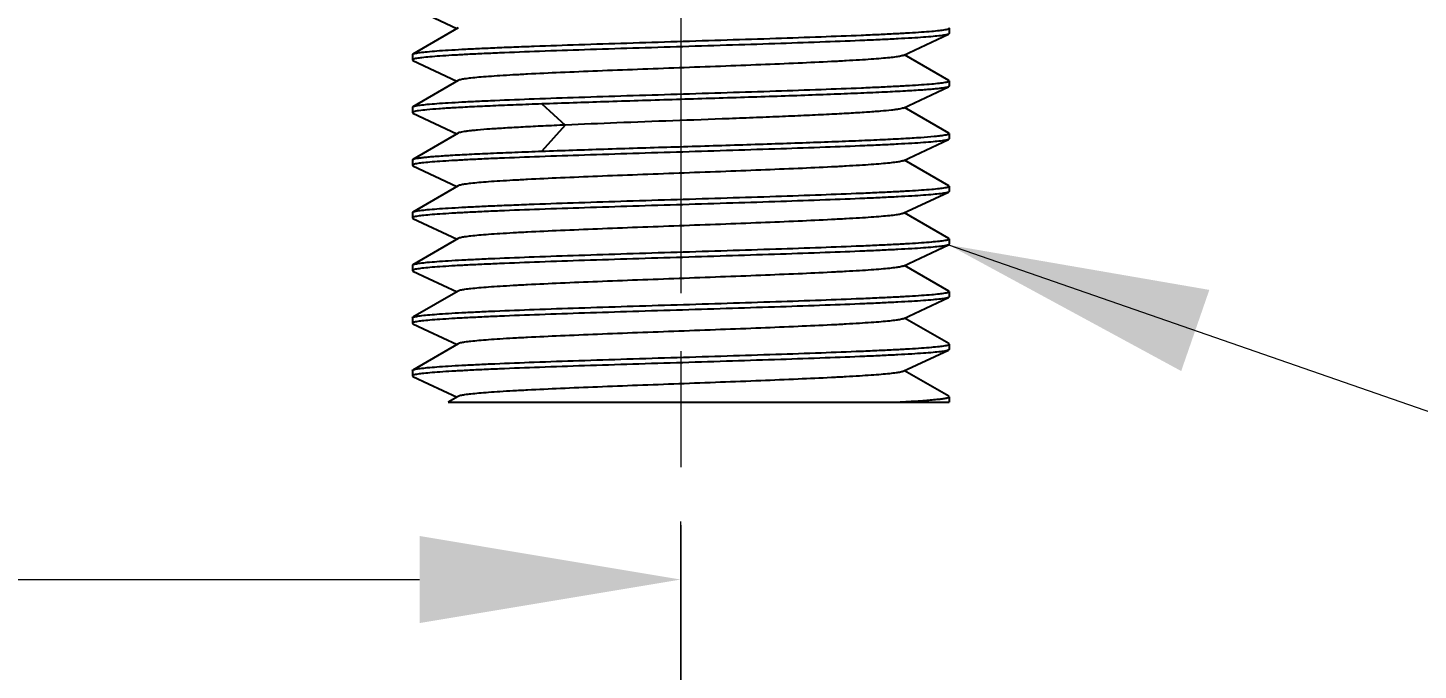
# Model space of a CAD drawing. Header units: millimetres. Extents: x 5308 to 9632, y 1173 to 3839.
# Drawn here: x 9184.99 to 9232.9, y 3186.25 to 3208.38 of the extents above; entities that cross this region are included whole.
import ezdxf

# ---------------------------------------------------------------- set-up
doc = ezdxf.new("R2010")
doc.units = ezdxf.units.MM
doc.header["$LTSCALE"] = 4
doc.header["$PDMODE"] = 3
doc.header["$PDSIZE"] = 0.3125
doc.linetypes.add('CENTER', pattern=[2.25, 1.25, -0.25, 0.5, -0.25])
doc.linetypes.add('CENTER2', pattern=[28.575, 19.05, -3.175, 3.175, -3.175])
doc.layers.get('0').update_dxf_attribs({"linetype": 'CONTINUOUS'})
doc.layers.get('Defpoints').update_dxf_attribs({"linetype": 'CONTINUOUS'})
doc.layers.add('Cneter', color=1, linetype='CENTER2', lineweight=13)
doc.styles.add('DLB3013-CR2S_시공도$0$Daelim Dimension', font='')
doc.styles.get('DLB3013-CR2S_시공도$0$Daelim Dimension').set_extended_font_data('나눔고딕')
doc.dimstyles.new('DLB3013-CR2S_시공도$0$DEFAULT', dxfattribs={"dimscale": 2, "dimtxt": 2, "dimasz": 2, "dimexe": 0, "dimexo": 2, "dimgap": 1, "dimtad": 1, "dimdec": 1, "dimzin": 9, "dimdsep": 46, "dimtxsty": 'DLB3013-CR2S_시공도$0$Daelim Dimension', "dimcen": 0.5, "dimclrd": 252, "dimclre": 252, "dimclrt": 3, "dimadec": 1, "dimazin": 0, "dimtfac": 1, "dimtdec": 1, "dimtix": 1, "dimtmove": 0, "dimatfit": 3, "dimfxl": 1, "dimtolj": 1, "dimtzin": 1, "dimlwd": 9, "dimlwe": 9, "dimarcsym": 0})

# ---------------------------------------------------------------- blocks, each defined once
blk = doc.blocks.new('*D4')
at = {"color": 5, "lineweight": 9, "ltscale": 0.5, "transparency": 16777216}
for p, q in [((9105.488, 3184.725), (9105.488, 3191.375)), ((9207.488, 3184.725), (9207.488, 3191.375)), ((9114.488, 3189.375), (9198.488, 3189.375))]:
    blk.add_line(p, q, dxfattribs=at)
at = {"color": 5, "ltscale": 0.5, "transparency": 16777216}
for points in [[(9114.488, 3190.875), (9114.488, 3187.875), (9105.488, 3189.375)], [(9198.488, 3190.875), (9198.488, 3187.875), (9207.488, 3189.375)]]:
    blk.add_solid(points, dxfattribs=at)
at = {"layer": 'Defpoints', "color": 0, "ltscale": 0.5, "transparency": 16777216}
for p in [(9207.488, 3189.375), (9105.488, 3180.725), (9207.488, 3180.725)]:
    blk.add_point(p, dxfattribs=at)
at = {"color": 7, "ltscale": 0.5, "transparency": 16777216, "insert": (9156.488, 3196.797), "char_height": 10, "attachment_point": 5, "style": 'DLB3013-CR2S_시공도$0$Daelim Dimension'}
blk.add_mtext('\\A1;102', dxfattribs=at)

msp = doc.modelspace()

# ---------------------------------------------------------------- linework, layer by layer
at = {"color": 7, "linetype": 'Continuous'}
for p, q in [((9198.258, 3209.073), (9199.776, 3208.363)), ((9199.813, 3208.383), (9198.251, 3207.48)), ((9215.154, 3207.435), (9216.717, 3208.165)), ((9216.738, 3208.185), (9216.717, 3208.165)), ((9216.738, 3208.372), (9216.724, 3208.388)), ((9216.737, 3208.369), (9216.738, 3208.372)), ((9216.738, 3208.372), (9216.738, 3208.185)), ((9198.238, 3207.465), (9198.251, 3207.48)), ((9198.238, 3207.465), (9198.238, 3207.277)), ((9198.238, 3207.277), (9198.258, 3207.258)), ((9198.258, 3207.258), (9199.776, 3206.548)), ((9216.724, 3206.573), (9215.199, 3207.455)), ((9199.813, 3206.569), (9198.251, 3205.666)), ((9215.154, 3205.62), (9216.717, 3206.351)), ((9216.738, 3206.37), (9216.717, 3206.351)), ((9216.738, 3206.558), (9216.724, 3206.573)), ((9216.737, 3206.555), (9216.738, 3206.558)), ((9216.738, 3206.558), (9216.738, 3206.37)), ((9198.238, 3205.65), (9198.251, 3205.666)), ((9198.238, 3205.65), (9198.238, 3205.463)), ((9202.698, 3205.76), (9203.506, 3205.033)), ((9198.238, 3205.463), (9198.258, 3205.444)), ((9198.258, 3205.444), (9199.776, 3204.734)), ((9216.724, 3204.759), (9215.199, 3205.641)), ((9199.813, 3204.755), (9198.251, 3203.852)), ((9203.506, 3205.033), (9202.698, 3204.133)), ((9216.738, 3204.743), (9216.724, 3204.759)), ((9216.737, 3204.741), (9216.738, 3204.743)), ((9216.738, 3204.743), (9216.738, 3204.556)), ((9215.154, 3203.806), (9216.717, 3204.537)), ((9216.738, 3204.556), (9216.717, 3204.537)), ((9198.238, 3203.836), (9198.251, 3203.852)), ((9198.238, 3203.836), (9198.238, 3203.649)), ((9216.724, 3202.945), (9215.199, 3203.827)), ((9198.238, 3203.649), (9198.258, 3203.63)), ((9198.258, 3203.63), (9199.776, 3202.92)), ((9199.813, 3202.941), (9198.251, 3202.037)), ((9216.738, 3202.929), (9216.724, 3202.945)), ((9216.737, 3202.927), (9216.738, 3202.929)), ((9216.738, 3202.929), (9216.738, 3202.742)), ((9215.154, 3201.992), (9216.717, 3202.722)), ((9216.738, 3202.742), (9216.717, 3202.722)), ((9198.238, 3202.022), (9198.251, 3202.037)), ((9198.238, 3202.022), (9198.238, 3201.835)), ((9198.238, 3201.835), (9198.258, 3201.815)), ((9198.258, 3201.815), (9199.777, 3201.105)), ((9216.724, 3201.13), (9215.199, 3202.012)), ((9199.813, 3201.126), (9198.251, 3200.223)), ((9215.154, 3200.177), (9216.717, 3200.908)), ((9216.738, 3200.927), (9216.717, 3200.908)), ((9216.738, 3201.115), (9216.724, 3201.13)), ((9216.737, 3201.112), (9216.738, 3201.115)), ((9216.738, 3201.115), (9216.738, 3200.927)), ((9198.238, 3200.208), (9198.251, 3200.223)), ((9198.238, 3200.208), (9198.238, 3200.02)), ((9198.238, 3200.02), (9198.258, 3200.001)), ((9198.258, 3200.001), (9198.792, 3199.751)), ((9216.724, 3199.316), (9215.199, 3200.198)), ((9198.792, 3199.751), (9199.777, 3199.291)), ((9199.813, 3199.312), (9198.251, 3198.409)), ((9215.153, 3198.363), (9216.717, 3199.094)), ((9216.738, 3199.113), (9216.717, 3199.094)), ((9216.738, 3199.3), (9216.724, 3199.316)), ((9216.737, 3199.298), (9216.738, 3199.3)), ((9216.738, 3199.3), (9216.738, 3199.113)), ((9198.238, 3198.393), (9198.251, 3198.409)), ((9198.238, 3198.393), (9198.238, 3198.206)), ((9198.238, 3198.206), (9198.258, 3198.187)), ((9198.258, 3198.187), (9198.793, 3197.937)), ((9216.724, 3197.502), (9215.198, 3198.384)), ((9198.793, 3197.937), (9199.777, 3197.477)), ((9199.813, 3197.498), (9198.251, 3196.594)), ((9215.153, 3196.549), (9216.717, 3197.28)), ((9216.738, 3197.299), (9216.717, 3197.279)), ((9216.738, 3197.486), (9216.724, 3197.502)), ((9216.737, 3197.484), (9216.738, 3197.486)), ((9216.738, 3197.486), (9216.738, 3197.299)), ((9198.238, 3196.579), (9198.251, 3196.595)), ((9198.238, 3196.579), (9198.238, 3196.392)), ((9216.724, 3195.688), (9215.198, 3196.57)), ((9198.238, 3196.392), (9198.258, 3196.372)), ((9198.258, 3196.373), (9198.793, 3196.123)), ((9198.793, 3196.123), (9199.777, 3195.663)), ((9199.813, 3195.684), (9199.478, 3195.49)), ((9216.738, 3195.672), (9216.724, 3195.687)), ((9216.737, 3195.669), (9216.738, 3195.672)), ((9216.738, 3195.672), (9216.738, 3195.49)), ((9199.478, 3195.49), (9216.738, 3195.49))]:
    msp.add_line(p, q, dxfattribs=at)
msp.add_arc((9210.281, 3284.32), 88.954, 273.01348, 273.14027, dxfattribs=at)
for points, knots in [([(9198.251, 3207.48), (9198.261, 3207.486), (9198.291, 3207.496), (9198.345, 3207.509), (9198.419, 3207.523), (9198.557, 3207.542), (9198.779, 3207.565), (9199.103, 3207.592), (9199.5, 3207.618), (9199.968, 3207.645), (9200.502, 3207.672), (9201.097, 3207.699), (9201.749, 3207.725), (9202.714, 3207.762), (9204.015, 3207.808), (9205.655, 3207.861), (9207.36, 3207.914), (9209.07, 3207.968), (9210.724, 3208.021), (9212.264, 3208.074), (9213.451, 3208.12), (9214.303, 3208.157), (9214.856, 3208.184), (9215.344, 3208.211), (9215.762, 3208.237), (9216.108, 3208.264), (9216.378, 3208.29), (9216.554, 3208.313), (9216.655, 3208.333), (9216.692, 3208.343), (9216.707, 3208.348)], [0, 0, 0, 0, 0.001958, 0.004961, 0.009032, 0.014173, 0.027629, 0.045234, 0.066837, 0.092255, 0.121265, 0.153614, 0.189019, 0.227166, 0.310326, 0.40017, 0.493545, 0.587167, 0.677739, 0.76208, 0.837227, 0.870512, 0.900542, 0.927049, 0.949805, 0.968613, 0.983313, 0.993791, 0.997427, 1, 1, 1, 1]), ([(9216.717, 3208.165), (9216.705, 3208.159), (9216.672, 3208.149), (9216.613, 3208.136), (9216.534, 3208.123), (9216.39, 3208.104), (9216.161, 3208.081), (9215.829, 3208.055), (9215.425, 3208.028), (9214.952, 3208.002), (9214.413, 3207.975), (9213.578, 3207.938), (9212.411, 3207.892), (9210.892, 3207.839), (9209.255, 3207.786), (9207.555, 3207.733), (9205.853, 3207.68), (9204.208, 3207.627), (9202.678, 3207.574), (9201.499, 3207.529), (9200.653, 3207.491), (9200.104, 3207.465), (9199.62, 3207.438), (9199.205, 3207.411), (9198.862, 3207.385), (9198.594, 3207.359), (9198.42, 3207.336), (9198.32, 3207.317), (9198.283, 3207.307), (9198.268, 3207.301)], [0, 0, 0, 0, 0.002226, 0.005498, 0.009833, 0.015227, 0.029156, 0.047187, 0.069165, 0.094904, 0.124182, 0.156743, 0.230559, 0.313777, 0.403499, 0.496599, 0.589829, 0.679933, 0.763774, 0.83843, 0.871484, 0.901299, 0.927611, 0.950197, 0.968861, 0.983446, 0.99384, 0.997447, 1, 1, 1, 1]), ([(9216.707, 3208.348), (9216.714, 3208.351), (9216.725, 3208.356), (9216.736, 3208.365), (9216.737, 3208.369)], [0, 0, 0, 0, 0.63108, 1, 1, 1, 1]), ([(9198.268, 3207.301), (9198.261, 3207.298), (9198.251, 3207.294), (9198.241, 3207.286), (9198.239, 3207.282)], [0, 0, 0, 0, 0.617379, 1, 1, 1, 1]), ([(9215.154, 3207.435), (9215.142, 3207.429), (9215.112, 3207.419), (9215.029, 3207.399), (9214.884, 3207.376), (9214.662, 3207.35), (9214.378, 3207.324), (9214.032, 3207.297), (9213.63, 3207.271), (9213.174, 3207.244), (9212.469, 3207.207), (9211.488, 3207.161), (9210.215, 3207.108), (9208.846, 3207.055), (9207.429, 3207.002), (9206.015, 3206.949), (9204.652, 3206.896), (9203.388, 3206.843), (9202.417, 3206.797), (9201.723, 3206.76), (9201.275, 3206.733), (9200.882, 3206.707), (9200.547, 3206.68), (9200.272, 3206.654), (9200.06, 3206.628), (9199.924, 3206.605), (9199.849, 3206.585), (9199.823, 3206.575), (9199.813, 3206.569)], [0, 0, 0, 0, 0.002579, 0.006198, 0.016587, 0.031149, 0.049806, 0.072394, 0.098701, 0.128505, 0.161569, 0.236248, 0.32012, 0.410269, 0.503539, 0.59668, 0.686424, 0.769657, 0.843447, 0.875996, 0.905259, 0.930963, 0.952904, 0.970904, 0.984806, 0.994495, 0.997761, 1, 1, 1, 1]), ([(9198.251, 3205.666), (9198.261, 3205.672), (9198.29, 3205.682), (9198.344, 3205.695), (9198.419, 3205.708), (9198.557, 3205.728), (9198.779, 3205.751), (9199.102, 3205.777), (9199.5, 3205.804), (9199.967, 3205.831), (9200.502, 3205.857), (9201.332, 3205.895), (9202.496, 3205.941), (9204.015, 3205.994), (9205.656, 3206.047), (9207.361, 3206.1), (9209.071, 3206.153), (9210.725, 3206.207), (9212.265, 3206.26), (9213.452, 3206.305), (9214.304, 3206.343), (9214.857, 3206.37), (9215.345, 3206.396), (9215.763, 3206.423), (9216.109, 3206.449), (9216.378, 3206.476), (9216.555, 3206.498), (9216.655, 3206.518), (9216.692, 3206.528), (9216.707, 3206.534)], [0, 0, 0, 0, 0.001956, 0.004958, 0.009028, 0.014167, 0.027621, 0.045225, 0.066829, 0.092249, 0.121262, 0.153615, 0.227176, 0.310347, 0.400205, 0.493594, 0.587227, 0.677807, 0.762152, 0.837299, 0.870581, 0.900606, 0.927106, 0.949854, 0.968652, 0.98334, 0.993804, 0.997434, 1, 1, 1, 1]), ([(9216.717, 3206.351), (9216.698, 3206.342), (9216.646, 3206.329), (9216.55, 3206.311), (9216.417, 3206.293), (9216.247, 3206.275), (9216.042, 3206.257), (9215.699, 3206.231), (9215.188, 3206.2), (9214.482, 3206.163), (9213.662, 3206.127), (9212.741, 3206.091), (9211.734, 3206.054), (9210.658, 3206.017), (9209.135, 3205.968), (9207.196, 3205.908), (9204.915, 3205.836), (9203.418, 3205.786), (9202.698, 3205.76)], [0, 0, 0, 0, 0.00437, 0.011338, 0.02092, 0.03309, 0.047808, 0.065015, 0.106618, 0.15723, 0.21603, 0.282063, 0.35425, 0.431409, 0.512282, 0.679843, 0.846019, 1, 1, 1, 1]), ([(9216.707, 3206.534), (9216.714, 3206.537), (9216.726, 3206.542), (9216.736, 3206.551), (9216.737, 3206.555)], [0, 0, 0, 0, 0.631556, 1, 1, 1, 1]), ([(9202.698, 3205.76), (9202.404, 3205.749), (9201.842, 3205.728), (9201.039, 3205.695), (9200.323, 3205.662), (9199.702, 3205.629), (9199.186, 3205.596), (9198.781, 3205.564), (9198.515, 3205.536), (9198.363, 3205.512), (9198.307, 3205.499), (9198.284, 3205.492)], [0, 0, 0, 0, 0.199471, 0.381839, 0.544589, 0.685605, 0.802996, 0.895223, 0.961113, 0.983947, 1, 1, 1, 1]), ([(9198.284, 3205.492), (9198.273, 3205.489), (9198.258, 3205.483), (9198.241, 3205.473), (9198.239, 3205.468)], [0, 0, 0, 0, 0.638695, 1, 1, 1, 1]), ([(9215.154, 3205.62), (9215.136, 3205.612), (9215.09, 3205.598), (9215.004, 3205.581), (9214.888, 3205.563), (9214.675, 3205.537), (9214.336, 3205.506), (9213.848, 3205.47), (9213.258, 3205.434), (9212.575, 3205.398), (9211.809, 3205.362), (9210.973, 3205.325), (9210.082, 3205.289), (9208.822, 3205.24), (9207.22, 3205.18), (9205.336, 3205.109), (9204.1, 3205.059), (9203.506, 3205.033)], [0, 0, 0, 0, 0.004942, 0.012435, 0.022493, 0.03509, 0.067724, 0.109855, 0.160817, 0.219793, 0.285842, 0.357897, 0.434796, 0.515305, 0.681909, 0.847004, 1, 1, 1, 1]), ([(9203.506, 3205.033), (9203.252, 3205.022), (9202.768, 3205), (9202.079, 3204.965), (9201.469, 3204.931), (9200.945, 3204.897), (9200.566, 3204.868), (9200.313, 3204.843), (9200.161, 3204.826), (9200.035, 3204.809), (9199.936, 3204.792), (9199.865, 3204.776), (9199.826, 3204.763), (9199.813, 3204.755)], [0, 0, 0, 0, 0.205227, 0.392146, 0.557851, 0.700061, 0.816753, 0.865, 0.90629, 0.940483, 0.9675, 0.987305, 1, 1, 1, 1]), ([(9202.698, 3204.133), (9203.412, 3204.158), (9204.896, 3204.209), (9207.157, 3204.28), (9209.08, 3204.339), (9210.592, 3204.388), (9211.664, 3204.425), (9212.668, 3204.461), (9213.589, 3204.497), (9214.411, 3204.533), (9215.123, 3204.569), (9215.711, 3204.605), (9216.12, 3204.636), (9216.379, 3204.662), (9216.52, 3204.68), (9216.625, 3204.697), (9216.683, 3204.711), (9216.705, 3204.719)], [0, 0, 0, 0, 0.152755, 0.317601, 0.483994, 0.564424, 0.641275, 0.713315, 0.779382, 0.838418, 0.889478, 0.931747, 0.964554, 0.977245, 0.987397, 0.994983, 1, 1, 1, 1]), ([(9216.705, 3204.719), (9216.713, 3204.722), (9216.725, 3204.727), (9216.736, 3204.736), (9216.737, 3204.741)], [0, 0, 0, 0, 0.635484, 1, 1, 1, 1]), ([(9216.717, 3204.537), (9216.705, 3204.531), (9216.672, 3204.521), (9216.613, 3204.508), (9216.534, 3204.495), (9216.39, 3204.475), (9216.161, 3204.452), (9215.829, 3204.426), (9215.425, 3204.4), (9214.952, 3204.373), (9214.413, 3204.346), (9213.579, 3204.309), (9212.412, 3204.263), (9210.893, 3204.211), (9209.255, 3204.158), (9207.556, 3204.105), (9205.854, 3204.051), (9204.21, 3203.998), (9202.679, 3203.946), (9201.5, 3203.9), (9200.654, 3203.863), (9200.105, 3203.836), (9199.621, 3203.809), (9199.206, 3203.783), (9198.862, 3203.757), (9198.595, 3203.731), (9198.42, 3203.708), (9198.32, 3203.688), (9198.283, 3203.678), (9198.268, 3203.672)], [0, 0, 0, 0, 0.002225, 0.005498, 0.009831, 0.015224, 0.029152, 0.04718, 0.069155, 0.094891, 0.124165, 0.156723, 0.230531, 0.313743, 0.403458, 0.49655, 0.589773, 0.679876, 0.763717, 0.838376, 0.871433, 0.901251, 0.927569, 0.950161, 0.968833, 0.983427, 0.993831, 0.997442, 1, 1, 1, 1]), ([(9198.251, 3203.852), (9198.266, 3203.86), (9198.309, 3203.873), (9198.39, 3203.89), (9198.506, 3203.907), (9198.654, 3203.924), (9198.834, 3203.941), (9199.138, 3203.966), (9199.594, 3203.996), (9200.226, 3204.03), (9200.966, 3204.065), (9201.802, 3204.099), (9202.39, 3204.121), (9202.698, 3204.133)], [0, 0, 0, 0, 0.011326, 0.029976, 0.05605, 0.089502, 0.130241, 0.178121, 0.294621, 0.437325, 0.604132, 0.792636, 1, 1, 1, 1]), ([(9215.154, 3203.806), (9215.142, 3203.8), (9215.112, 3203.79), (9215.029, 3203.77), (9214.884, 3203.748), (9214.662, 3203.722), (9214.377, 3203.695), (9214.032, 3203.669), (9213.63, 3203.642), (9213.173, 3203.615), (9212.469, 3203.578), (9211.488, 3203.533), (9210.215, 3203.48), (9208.845, 3203.426), (9207.429, 3203.373), (9206.014, 3203.32), (9204.651, 3203.267), (9203.388, 3203.214), (9202.417, 3203.169), (9201.723, 3203.131), (9201.275, 3203.105), (9200.882, 3203.078), (9200.547, 3203.051), (9200.272, 3203.025), (9200.06, 3202.999), (9199.924, 3202.976), (9199.849, 3202.957), (9199.822, 3202.946), (9199.812, 3202.941)], [0, 0, 0, 0, 0.002572, 0.006184, 0.016568, 0.031149, 0.049808, 0.072383, 0.098687, 0.128506, 0.161569, 0.23624, 0.320125, 0.41027, 0.503545, 0.596678, 0.686428, 0.769652, 0.843453, 0.876002, 0.905248, 0.930956, 0.95291, 0.970906, 0.984788, 0.994483, 0.997756, 1, 1, 1, 1]), ([(9198.268, 3203.672), (9198.261, 3203.67), (9198.251, 3203.665), (9198.241, 3203.657), (9198.239, 3203.653)], [0, 0, 0, 0, 0.617896, 1, 1, 1, 1]), ([(9198.251, 3202.037), (9198.261, 3202.043), (9198.29, 3202.054), (9198.344, 3202.067), (9198.419, 3202.08), (9198.557, 3202.099), (9198.779, 3202.122), (9199.102, 3202.149), (9199.499, 3202.175), (9199.967, 3202.202), (9200.501, 3202.229), (9201.097, 3202.256), (9201.749, 3202.283), (9202.714, 3202.32), (9204.014, 3202.365), (9205.655, 3202.418), (9207.36, 3202.472), (9209.07, 3202.525), (9210.724, 3202.578), (9212.264, 3202.631), (9213.451, 3202.677), (9214.304, 3202.714), (9214.856, 3202.741), (9215.344, 3202.768), (9215.763, 3202.794), (9216.108, 3202.821), (9216.378, 3202.847), (9216.554, 3202.87), (9216.655, 3202.89), (9216.692, 3202.9), (9216.707, 3202.906)], [0, 0, 0, 0, 0.001955, 0.004956, 0.009025, 0.014164, 0.027616, 0.045218, 0.06682, 0.092236, 0.121247, 0.153596, 0.189001, 0.22715, 0.310315, 0.400168, 0.493551, 0.587177, 0.677754, 0.762102, 0.837253, 0.870539, 0.900567, 0.927072, 0.949826, 0.96863, 0.983325, 0.993797, 0.99743, 1, 1, 1, 1]), ([(9216.707, 3202.906), (9216.714, 3202.908), (9216.726, 3202.913), (9216.736, 3202.922), (9216.737, 3202.927)], [0, 0, 0, 0, 0.631448, 1, 1, 1, 1]), ([(9216.717, 3202.722), (9216.704, 3202.717), (9216.672, 3202.707), (9216.613, 3202.694), (9216.534, 3202.68), (9216.389, 3202.661), (9216.16, 3202.638), (9215.829, 3202.612), (9215.425, 3202.585), (9214.951, 3202.559), (9214.412, 3202.532), (9213.578, 3202.495), (9212.411, 3202.449), (9210.893, 3202.396), (9209.255, 3202.343), (9207.556, 3202.29), (9205.855, 3202.237), (9204.21, 3202.184), (9202.68, 3202.131), (9201.501, 3202.086), (9200.655, 3202.049), (9200.106, 3202.022), (9199.622, 3201.995), (9199.207, 3201.969), (9198.863, 3201.942), (9198.595, 3201.916), (9198.42, 3201.894), (9198.32, 3201.874), (9198.283, 3201.864), (9198.269, 3201.858)], [0, 0, 0, 0, 0.00223, 0.005507, 0.009845, 0.015242, 0.029177, 0.047211, 0.06919, 0.094928, 0.124203, 0.156759, 0.23056, 0.313761, 0.403462, 0.496538, 0.589745, 0.679834, 0.763667, 0.838324, 0.871381, 0.901202, 0.927524, 0.950121, 0.968801, 0.983404, 0.993818, 0.997436, 1, 1, 1, 1]), ([(9198.269, 3201.858), (9198.262, 3201.856), (9198.251, 3201.851), (9198.241, 3201.843), (9198.239, 3201.839)], [0, 0, 0, 0, 0.61752, 1, 1, 1, 1]), ([(9215.154, 3201.992), (9215.142, 3201.986), (9215.112, 3201.976), (9215.029, 3201.956), (9214.884, 3201.933), (9214.662, 3201.907), (9214.377, 3201.881), (9214.032, 3201.854), (9213.629, 3201.828), (9213.173, 3201.801), (9212.469, 3201.764), (9211.488, 3201.718), (9210.215, 3201.665), (9208.846, 3201.612), (9207.429, 3201.559), (9206.015, 3201.506), (9204.652, 3201.453), (9203.388, 3201.4), (9202.418, 3201.354), (9201.724, 3201.317), (9201.276, 3201.29), (9200.883, 3201.264), (9200.547, 3201.237), (9200.272, 3201.211), (9200.061, 3201.185), (9199.925, 3201.162), (9199.849, 3201.142), (9199.823, 3201.132), (9199.813, 3201.126)], [0, 0, 0, 0, 0.002582, 0.006206, 0.016604, 0.031169, 0.049825, 0.072417, 0.098727, 0.128529, 0.161589, 0.236267, 0.320129, 0.410273, 0.503532, 0.596665, 0.686399, 0.769628, 0.843415, 0.875964, 0.905232, 0.930941, 0.95288, 0.970884, 0.984796, 0.994493, 0.99776, 1, 1, 1, 1]), ([(9198.251, 3200.223), (9198.261, 3200.229), (9198.291, 3200.239), (9198.345, 3200.252), (9198.419, 3200.265), (9198.557, 3200.285), (9198.779, 3200.308), (9199.103, 3200.334), (9199.5, 3200.361), (9199.968, 3200.388), (9200.502, 3200.415), (9201.332, 3200.452), (9202.496, 3200.498), (9204.015, 3200.551), (9205.655, 3200.604), (9207.36, 3200.657), (9209.07, 3200.711), (9210.724, 3200.764), (9212.263, 3200.817), (9213.45, 3200.863), (9214.303, 3200.9), (9214.856, 3200.927), (9215.343, 3200.954), (9215.762, 3200.98), (9216.108, 3201.007), (9216.378, 3201.033), (9216.554, 3201.055), (9216.655, 3201.075), (9216.692, 3201.086), (9216.707, 3201.091)], [0, 0, 0, 0, 0.001959, 0.004964, 0.009037, 0.014178, 0.027636, 0.045242, 0.066847, 0.092266, 0.121276, 0.153625, 0.227176, 0.310335, 0.400179, 0.493549, 0.587165, 0.677734, 0.762074, 0.83722, 0.870505, 0.900533, 0.927041, 0.949798, 0.968607, 0.983308, 0.993788, 0.997425, 1, 1, 1, 1]), ([(9216.717, 3200.908), (9216.704, 3200.902), (9216.671, 3200.892), (9216.579, 3200.872), (9216.414, 3200.85), (9216.159, 3200.824), (9215.827, 3200.797), (9215.423, 3200.771), (9214.949, 3200.744), (9214.41, 3200.718), (9213.575, 3200.68), (9212.408, 3200.635), (9210.889, 3200.582), (9209.251, 3200.529), (9207.552, 3200.476), (9205.851, 3200.423), (9204.207, 3200.37), (9202.677, 3200.317), (9201.498, 3200.271), (9200.652, 3200.234), (9200.104, 3200.207), (9199.62, 3200.181), (9199.205, 3200.154), (9198.862, 3200.128), (9198.594, 3200.102), (9198.42, 3200.079), (9198.32, 3200.059), (9198.283, 3200.049), (9198.268, 3200.044)], [0, 0, 0, 0, 0.00224, 0.005527, 0.015281, 0.029236, 0.047289, 0.069287, 0.095042, 0.124333, 0.156905, 0.230731, 0.31395, 0.403663, 0.496745, 0.58995, 0.680027, 0.763842, 0.838474, 0.871517, 0.901321, 0.927625, 0.950204, 0.968863, 0.983445, 0.993839, 0.997446, 1, 1, 1, 1]), ([(9216.707, 3201.091), (9216.714, 3201.094), (9216.725, 3201.099), (9216.736, 3201.108), (9216.737, 3201.112)], [0, 0, 0, 0, 0.632338, 1, 1, 1, 1]), ([(9198.268, 3200.044), (9198.261, 3200.041), (9198.251, 3200.036), (9198.241, 3200.029), (9198.239, 3200.025)], [0, 0, 0, 0, 0.616968, 1, 1, 1, 1]), ([(9215.154, 3200.177), (9215.142, 3200.172), (9215.111, 3200.162), (9215.028, 3200.142), (9214.883, 3200.119), (9214.661, 3200.093), (9214.376, 3200.067), (9214.03, 3200.04), (9213.628, 3200.013), (9213.171, 3199.987), (9212.467, 3199.949), (9211.487, 3199.904), (9210.213, 3199.851), (9208.845, 3199.798), (9207.429, 3199.745), (9206.015, 3199.692), (9204.652, 3199.639), (9203.389, 3199.586), (9202.419, 3199.54), (9201.725, 3199.503), (9201.277, 3199.476), (9200.883, 3199.449), (9200.548, 3199.423), (9200.273, 3199.397), (9200.061, 3199.371), (9199.925, 3199.348), (9199.849, 3199.328), (9199.823, 3199.318), (9199.813, 3199.312)], [0, 0, 0, 0, 0.002581, 0.006205, 0.016625, 0.031225, 0.04989, 0.072475, 0.098798, 0.128619, 0.161676, 0.236344, 0.320199, 0.41032, 0.503561, 0.596666, 0.686387, 0.769585, 0.843373, 0.875912, 0.905167, 0.930885, 0.95284, 0.970841, 0.984751, 0.994471, 0.997752, 1, 1, 1, 1]), ([(9198.251, 3198.409), (9198.262, 3198.415), (9198.291, 3198.425), (9198.345, 3198.438), (9198.42, 3198.451), (9198.558, 3198.471), (9198.78, 3198.494), (9199.104, 3198.52), (9199.502, 3198.547), (9199.969, 3198.574), (9200.504, 3198.6), (9201.334, 3198.638), (9202.499, 3198.683), (9204.017, 3198.737), (9205.658, 3198.79), (9207.362, 3198.843), (9209.072, 3198.896), (9210.725, 3198.95), (9212.265, 3199.003), (9213.452, 3199.048), (9214.304, 3199.086), (9214.857, 3199.113), (9215.344, 3199.139), (9215.763, 3199.166), (9216.108, 3199.192), (9216.378, 3199.218), (9216.554, 3199.241), (9216.655, 3199.261), (9216.692, 3199.271), (9216.707, 3199.277)], [0, 0, 0, 0, 0.001967, 0.004979, 0.009059, 0.014209, 0.02768, 0.0453, 0.066916, 0.092345, 0.121365, 0.153722, 0.227285, 0.31045, 0.400293, 0.493661, 0.58727, 0.677828, 0.762152, 0.837282, 0.870558, 0.900579, 0.927078, 0.949827, 0.968628, 0.983322, 0.993794, 0.997428, 1, 1, 1, 1]), ([(9216.717, 3199.094), (9216.704, 3199.088), (9216.671, 3199.078), (9216.579, 3199.058), (9216.414, 3199.035), (9216.158, 3199.009), (9215.826, 3198.983), (9215.422, 3198.956), (9214.948, 3198.93), (9214.409, 3198.903), (9213.574, 3198.866), (9212.406, 3198.82), (9210.887, 3198.768), (9209.25, 3198.715), (9207.551, 3198.661), (9205.849, 3198.608), (9204.205, 3198.555), (9202.675, 3198.503), (9201.497, 3198.457), (9200.651, 3198.42), (9200.103, 3198.393), (9199.619, 3198.366), (9199.204, 3198.34), (9198.861, 3198.314), (9198.594, 3198.288), (9198.419, 3198.265), (9198.319, 3198.245), (9198.283, 3198.235), (9198.268, 3198.229)], [0, 0, 0, 0, 0.002245, 0.005536, 0.015298, 0.029261, 0.047321, 0.069326, 0.095088, 0.124385, 0.156963, 0.230799, 0.314024, 0.40374, 0.496823, 0.590026, 0.680099, 0.763906, 0.838528, 0.871566, 0.901364, 0.927662, 0.950233, 0.968885, 0.98346, 0.993846, 0.99745, 1, 1, 1, 1]), ([(9216.707, 3199.277), (9216.714, 3199.28), (9216.725, 3199.285), (9216.736, 3199.294), (9216.737, 3199.298)], [0, 0, 0, 0, 0.631785, 1, 1, 1, 1]), ([(9198.268, 3198.229), (9198.261, 3198.227), (9198.251, 3198.222), (9198.241, 3198.214), (9198.239, 3198.21)], [0, 0, 0, 0, 0.616737, 1, 1, 1, 1]), ([(9215.153, 3198.363), (9215.141, 3198.357), (9215.111, 3198.347), (9215.028, 3198.327), (9214.883, 3198.305), (9214.66, 3198.279), (9214.375, 3198.252), (9214.029, 3198.226), (9213.627, 3198.199), (9213.17, 3198.172), (9212.466, 3198.135), (9211.485, 3198.09), (9210.211, 3198.037), (9208.843, 3197.984), (9207.427, 3197.931), (9206.013, 3197.877), (9204.65, 3197.824), (9203.387, 3197.771), (9202.417, 3197.726), (9201.723, 3197.689), (9201.276, 3197.662), (9200.883, 3197.635), (9200.547, 3197.609), (9200.272, 3197.582), (9200.061, 3197.556), (9199.924, 3197.534), (9199.849, 3197.514), (9199.823, 3197.504), (9199.813, 3197.498)], [0, 0, 0, 0, 0.002582, 0.006207, 0.016628, 0.031258, 0.049958, 0.072542, 0.098844, 0.128683, 0.161773, 0.236449, 0.32031, 0.410452, 0.503687, 0.596788, 0.686509, 0.769693, 0.843462, 0.876015, 0.905256, 0.930945, 0.952875, 0.970881, 0.984809, 0.994514, 0.997771, 1, 1, 1, 1]), ([(9198.251, 3196.595), (9198.261, 3196.601), (9198.291, 3196.611), (9198.345, 3196.624), (9198.419, 3196.637), (9198.557, 3196.656), (9198.78, 3196.679), (9199.103, 3196.706), (9199.501, 3196.732), (9199.968, 3196.759), (9200.503, 3196.786), (9201.333, 3196.823), (9202.497, 3196.869), (9204.016, 3196.922), (9205.656, 3196.975), (9207.361, 3197.029), (9209.071, 3197.082), (9210.725, 3197.135), (9212.264, 3197.188), (9213.451, 3197.234), (9214.304, 3197.271), (9214.856, 3197.298), (9215.344, 3197.325), (9215.763, 3197.352), (9216.108, 3197.378), (9216.378, 3197.404), (9216.554, 3197.427), (9216.655, 3197.447), (9216.692, 3197.457), (9216.707, 3197.463)], [0, 0, 0, 0, 0.001961, 0.004969, 0.009044, 0.014188, 0.027651, 0.045261, 0.06687, 0.092293, 0.121308, 0.153661, 0.227219, 0.310382, 0.400228, 0.493603, 0.587222, 0.677789, 0.762124, 0.837264, 0.870546, 0.90057, 0.927073, 0.949824, 0.968628, 0.983323, 0.993795, 0.997429, 1, 1, 1, 1]), ([(9216.717, 3197.279), (9216.704, 3197.274), (9216.671, 3197.264), (9216.579, 3197.244), (9216.414, 3197.221), (9216.159, 3197.195), (9215.827, 3197.169), (9215.423, 3197.142), (9214.949, 3197.116), (9214.41, 3197.089), (9213.575, 3197.052), (9212.408, 3197.006), (9210.89, 3196.953), (9209.252, 3196.9), (9207.553, 3196.847), (9205.852, 3196.794), (9204.208, 3196.741), (9202.678, 3196.688), (9201.5, 3196.643), (9200.654, 3196.606), (9200.105, 3196.579), (9199.621, 3196.552), (9199.206, 3196.526), (9198.863, 3196.5), (9198.595, 3196.473), (9198.42, 3196.451), (9198.32, 3196.431), (9198.283, 3196.421), (9198.268, 3196.415)], [0, 0, 0, 0, 0.002242, 0.00553, 0.015285, 0.02924, 0.047292, 0.069287, 0.09504, 0.124327, 0.156894, 0.23071, 0.313918, 0.403618, 0.496689, 0.589887, 0.679959, 0.763771, 0.838404, 0.871451, 0.901261, 0.927571, 0.950158, 0.968826, 0.983419, 0.993825, 0.997439, 1, 1, 1, 1]), ([(9216.707, 3197.463), (9216.714, 3197.465), (9216.725, 3197.47), (9216.736, 3197.479), (9216.737, 3197.484)], [0, 0, 0, 0, 0.630998, 1, 1, 1, 1]), ([(9215.153, 3196.549), (9215.141, 3196.543), (9215.111, 3196.533), (9215.028, 3196.513), (9214.883, 3196.49), (9214.66, 3196.464), (9214.375, 3196.438), (9214.029, 3196.412), (9213.627, 3196.385), (9213.17, 3196.358), (9212.466, 3196.321), (9211.485, 3196.275), (9210.211, 3196.222), (9208.843, 3196.169), (9207.427, 3196.116), (9206.013, 3196.063), (9204.65, 3196.01), (9203.387, 3195.957), (9202.417, 3195.912), (9201.723, 3195.874), (9201.275, 3195.848), (9200.882, 3195.821), (9200.547, 3195.794), (9200.272, 3195.768), (9200.061, 3195.742), (9199.924, 3195.72), (9199.849, 3195.7), (9199.823, 3195.689), (9199.813, 3195.684)], [0, 0, 0, 0, 0.002574, 0.006188, 0.016609, 0.031241, 0.049934, 0.072524, 0.098835, 0.128655, 0.161743, 0.236429, 0.320291, 0.410431, 0.50368, 0.596782, 0.686515, 0.769707, 0.843468, 0.876022, 0.905281, 0.93096, 0.952881, 0.970889, 0.984806, 0.994503, 0.997768, 1, 1, 1, 1]), ([(9198.268, 3196.415), (9198.262, 3196.413), (9198.251, 3196.408), (9198.241, 3196.4), (9198.239, 3196.396)], [0, 0, 0, 0, 0.617594, 1, 1, 1, 1]), ([(9215.154, 3195.5), (9215.273, 3195.507), (9215.498, 3195.52), (9215.812, 3195.54), (9216.082, 3195.561), (9216.305, 3195.582), (9216.482, 3195.603), (9216.6, 3195.621), (9216.669, 3195.636), (9216.703, 3195.646), (9216.725, 3195.656), (9216.736, 3195.665), (9216.737, 3195.669)], [0, 0, 0, 0, 0.224025, 0.421343, 0.590797, 0.731585, 0.843024, 0.924649, 0.954206, 0.976332, 0.991278, 1, 1, 1, 1])]:
    msp.add_open_spline(points, degree=3, knots=knots, dxfattribs=at)
for points in [[(9198.239, 3207.282), (9198.238, 3207.28), (9198.238, 3207.279), (9198.238, 3207.277)], [(9198.239, 3205.468), (9198.238, 3205.466), (9198.238, 3205.465), (9198.238, 3205.463)], [(9198.239, 3203.653), (9198.238, 3203.652), (9198.238, 3203.65), (9198.238, 3203.649)], [(9198.239, 3201.839), (9198.238, 3201.838), (9198.238, 3201.836), (9198.238, 3201.835)], [(9198.239, 3200.025), (9198.238, 3200.023), (9198.238, 3200.022), (9198.238, 3200.02)], [(9198.239, 3198.21), (9198.238, 3198.209), (9198.238, 3198.207), (9198.238, 3198.206)], [(9198.239, 3196.396), (9198.238, 3196.395), (9198.238, 3196.393), (9198.238, 3196.392)]]:
    msp.add_open_spline(points, degree=3, dxfattribs=at)
at = {"layer": 'Cneter', "linetype": 'CENTER', "ltscale": 2}
msp.add_line((9207.488, 3353.246), (9207.488, 3178.474), dxfattribs=at)

# ---------------------------------------------------------------- dimensions: what is measured, and where the dimension line sits
at = {"color": 5, "ltscale": 0.5}
dim = msp.add_linear_dim(base=(9207.488, 3189.375), p1=(9105.488, 3180.725), p2=(9207.488, 3180.725), dimstyle='DLB3013-CR2S_시공도$0$DEFAULT', override={"dimtxt": 5, "dimasz": 4.5, "dimexe": 1, "dimdec": 0, "dimclrd": 5, "dimclre": 5, "dimclrt": 7}, dxfattribs=at)
dim.commit()
dim.dimension.update_dxf_attribs({"geometry": '*D4', "text_midpoint": (9156.488, 3196.797)})

# ---------------------------------------------------------------- leaders
msp.add_leader([(9216.713, 3200.906), (9246.739, 3190.491), (9326.465, 3190.491)], dimstyle='DLB3013-CR2S_시공도$0$DEFAULT', override={"dimtxt": 5, "dimasz": 4.5, "dimexe": 1, "dimdec": 0, "dimclrd": 5, "dimclre": 5, "dimclrt": 7}, dxfattribs=at)

doc.saveas('drawing.dxf')
